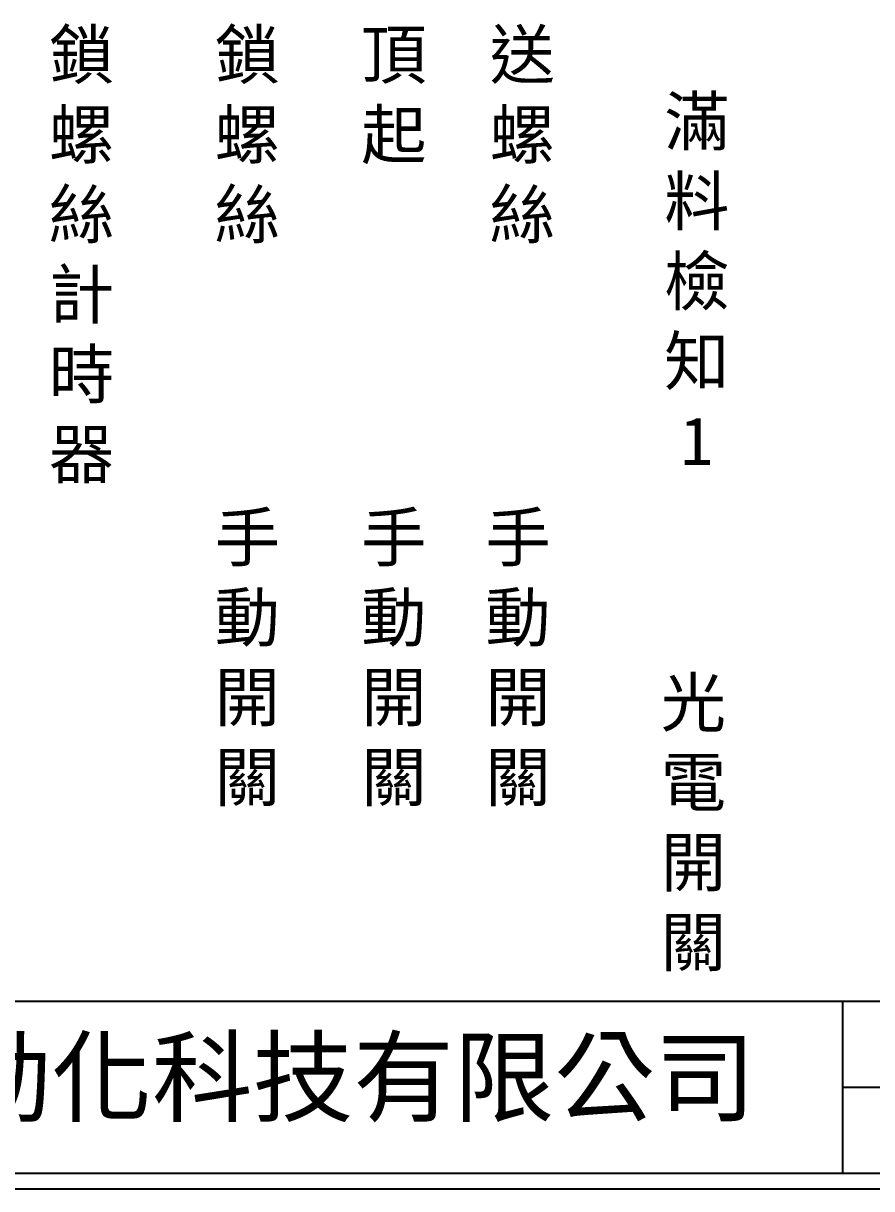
# Model space of a CAD drawing. Extents: x 325 to 612, y 3 to 207.
# Drawn here: x 394.4 to 463.4, y 3 to 97.8 of the extents above; entities that cross this region are included whole.
import ezdxf

# ---------------------------------------------------------------- set-up
doc = ezdxf.new("R2010")
doc.units = 0
doc.layers.add('圖框層', color=7, linetype='CONTINUOUS')
doc.layers.add('標尺寸層', color=3, linetype='CONTINUOUS')
doc.styles.add('CNS', font='romanc.shx', dxfattribs={"bigfont": 'chineset.shx'})
doc.styles.add('STSL', font='KAIU.TTF')

msp = doc.modelspace()

# ---------------------------------------------------------------- linework, layer by layer
at = {"layer": '圖框層', "color": 7}
for p, q in [((326.569, 18.25), (611.07, 18.25)), ((461.07, 4.25), (461.07, 18.25)), ((461.07, 11.25), (611.07, 11.25)), ((326.569, 4.25), (611.07, 4.25)), ((325.319, 3), (612.319, 3))]:
    msp.add_line(p, q, dxfattribs=at)

# ---------------------------------------------------------------- texts
at = {"layer": '圖框層', "color": 4, "style": 'STSL'}
msp.add_text('泓陞自動化科技有限公司', height=6, dxfattribs=at).set_placement((363.923, 9.076))
at = {"layer": '標尺寸層', "color": 7, "char_height": 3.9, "width": 4.96081, "style": 'CNS'}
for s, insert, attachment_point in [('{\\fDFKai-SB|b0|i0|c136|p65;鎖螺絲計時器}', (396.442, 97.234), 1), ('{\\fDFKai-SB|b0|i0|c136|p65;鎖螺絲}', (409.93, 97.234), 1), ('{\\fDFKai-SB|b0|i0|c136|p65;送螺絲}', (432.311, 97.231), 1), ('{\\fDFKai-SB|b0|i0|c136|p65;頂起}', (421.858, 97.234), 1), ('{\\fDFKai-SB|b0|i0|c136|p65;滿料檢知1}', (449.171, 76.849), 5), ('{\\fDFKai-SB|b0|i0|c136|p65;手動開關}', (409.93, 57.948), 1), ('{\\fDFKai-SB|b0|i0|c136|p65;手動開關}', (421.858, 57.948), 1), ('{\\fDFKai-SB|b0|i0|c136|p65;手動開關}', (431.958, 57.948), 1), ('{\\fDFKai-SB|b0|i0|c136|p65;光電開關}', (448.895, 32.596), 5)]:
    msp.add_mtext(s, dxfattribs=dict(at, insert=insert, attachment_point=attachment_point))

doc.saveas('drawing.dxf')
